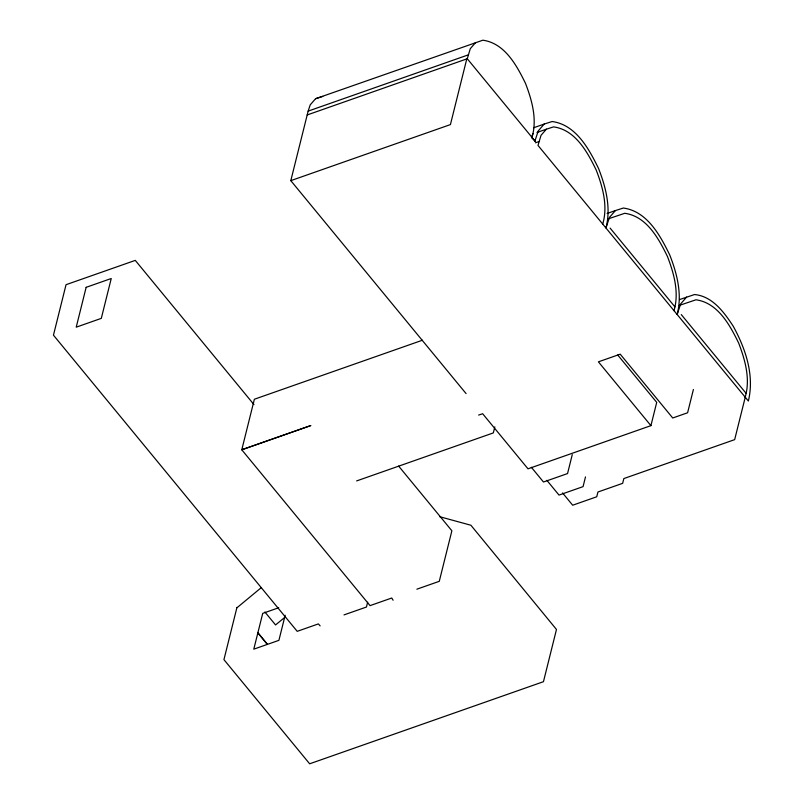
<?xml version="1.0" encoding="UTF-8"?>
<svg xmlns="http://www.w3.org/2000/svg" width="804" height="804" viewBox="0 0 804 804"><rect width="100%" height="100%" fill="white"/><g stroke="black" fill="none" stroke-linecap="round" stroke-linejoin="round"><path stroke-width="1.21" d="M237.079 607.673L261.401 587.533M475.656 42.501L470.3 48.662L467.275 58.742L535.233 141.313L531.524 137.554L531.997 137.383C537.363 119.414 531.997 100.359 525.514 83.415C516.731 65.446 504.741 43.205 482.862 40.2L315.57 98.721L310.203 104.882L308.143 111.123L290.807 180.649L466.079 393.598M673.983 310.635C679.35 292.626 673.983 273.551 667.481 256.577C658.687 238.567 646.667 216.296 624.758 213.291L608.085 218.919M745.187 397.146C750.544 379.136 745.177 360.061 738.675 343.087C729.891 325.077 717.871 302.796 695.962 299.791L679.29 305.419M236.959 607.412L223.934 659.642L309.661 763.8L543.454 681.691L556.479 629.462L470.913 525.253L439.657 516.691M285.159 615.281L278.908 640.336L253.793 649.16L262.717 613.372L278.697 607.754M466.792 58.913L450.421 124.59L290.807 180.649M367.649 602.216L366.443 607.03L344.011 614.899M602.719 224.065C608.085 206.085 602.719 187.041 596.236 170.096C587.453 152.117 575.463 129.876 553.584 126.881L546.378 129.183L541.022 135.333L537.997 145.423L748.363 401.015C754.675 375.297 745.519 348.624 733.188 326.143C724.062 312.274 712.475 296.214 694.545 294.535L679.521 299.57M494.822 426.894L493.324 432.914L356.634 480.923M572.267 454.622L567.544 473.566L543.484 482.008L531.343 467.265M585.493 476.913L583.071 486.631L559.011 495.083L546.871 480.33M478.631 415.065L482.651 413.738L527.997 468.822L650.918 425.648L656.717 402.382L617.733 355.016M693.4 389.508L687.601 412.764L672.737 417.99L620.226 354.182L598.407 361.84L650.918 425.648M745.248 397.226L734.665 439.637L623.844 478.561L622.658 483.335L597.925 492.018L596.739 496.771L572.679 505.224L562.579 492.942M534.76 141.484L538.268 130.881L544.207 124.057L552.147 121.525C575.955 124.761 589.02 148.951 598.558 168.508C605.894 187.231 611.191 208.035 605.965 227.994L609.472 217.392L615.412 210.568L623.341 208.035C647.16 211.261 660.225 235.451 669.762 255.019C677.099 273.742 682.395 294.545 677.159 314.505L680.666 303.902L686.616 297.078M531.524 137.554L532.962 133.534M285.179 617.06L275.551 624.939L264.898 612.005M308.143 111.123L468.229 54.893M307.188 114.962L467.275 58.742M533.615 127.776L544.207 124.057M536.961 132.489L546.378 129.183M535.424 142.81L538.951 141.574M607.131 213.472L615.412 210.568M422.422 340.223L254.376 399.236L241.773 449.778L370.051 605.633L391.749 598.015L393.086 600.236M416.844 589.201L439.275 581.322L451.878 530.781L398.643 466.099M315.57 98.721L322.776 96.42M320.123 625.864L318.374 623.904L297.219 631.341L53.456 335.178L66.039 284.696L135.273 260.385L253.963 404.593M610.085 228.075L674.928 306.867M681.279 314.585L746.122 393.367M257.692 632.718L267.199 644.285M257.722 632.446L267.229 644.024M86.149 287.329L76.219 327.178L101.304 318.364L111.243 278.516L86.149 287.329M310.706 425.577L241.773 449.778L310.696 425.617"/></g></svg>
